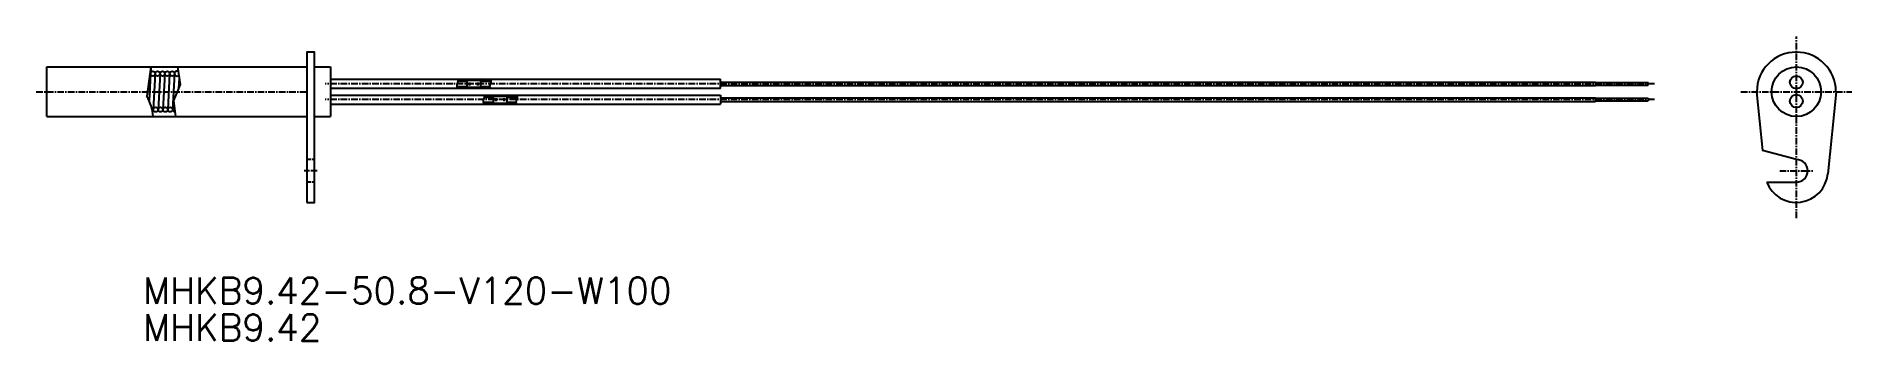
# Model space of a CAD drawing. Extents: x 46 to 391, y 106 to 163.
import ezdxf
from ezdxf.enums import TextEntityAlignment as Align

# ---------------------------------------------------------------- set-up
doc = ezdxf.new("R2010")
doc.units = 0
doc.linetypes.add('CENTER', pattern=[2, 1.25, -0.25, 0.25, -0.25])
doc.linetypes.add('DASHED', pattern=[0.75, 0.5, -0.25])
doc.layers.get('0').update_dxf_attribs({"linetype": 'CONTINUOUS'})
doc.layers.add('CENTER', color=1, linetype='CENTER')
doc.styles.get("Standard").update_dxf_attribs({"font": 'txt.shx', "bigfont": 'extfont.shx'})

msp = doc.modelspace()

# ---------------------------------------------------------------- linework, layer by layer
at = {"color": 7, "linetype": 'CONTINUOUS'}
for p, q in [((48.26, 148.27), (48.26, 157.69)), ((48.26, 157.69), (97.56, 157.69)), ((97.56, 157.69), (97.56, 148.27)), ((99.06, 157.69), (102.06, 157.69)), ((102.06, 157.69), (102.06, 148.27)), ((102.06, 155.33), (176.06, 155.33)), ((176.06, 153.6), (176.06, 155.33)), ((102.06, 153.63), (176.06, 153.63)), ((102.06, 152.33), (176.06, 152.33)), ((176.06, 154.82), (342.06, 154.82)), ((176.06, 154.15), (342.06, 154.15)), ((176.06, 152.33), (176.06, 150.63)), ((176.06, 151.82), (342.06, 151.82)), ((342.06, 154.82), (342.06, 154.15)), ((342.06, 154.73), (352.06, 154.73)), ((342.06, 154.24), (352.06, 154.24)), ((342.06, 151.15), (342.06, 151.82)), ((342.06, 151.73), (352.06, 151.73)), ((352.06, 154.24), (352.06, 154.73)), ((352.06, 151.73), (352.06, 151.24)), ((372.61, 152.98), (373.73, 141.85)), ((387.69, 152.98), (386.12, 137.38)), ((48.26, 148.27), (97.56, 148.27)), ((99.06, 148.27), (102.06, 148.27)), ((102.06, 150.63), (176.06, 150.63)), ((176.06, 151.15), (342.06, 151.15)), ((342.06, 151.24), (352.06, 151.24)), ((380.15, 140.13), (373.73, 141.85)), ((374.55, 135.83), (380.15, 135.83))]:
    msp.add_line(p, q, dxfattribs=at)
at = {"color": 3, "linetype": 'CONTINUOUS'}
for p, q in [((68.02, 157.69), (67.2, 152.14)), ((67.99, 157.57), (67.65, 151.32)), ((68.81, 156.38), (68.44, 149.59)), ((69.73, 156.38), (69.36, 149.59)), ((70.64, 156.38), (70.28, 149.59)), ((71.56, 156.38), (71.2, 149.59)), ((72.48, 156.38), (72.12, 149.59)), ((73.36, 155.55), (73.26, 153.63)), ((126.27, 155.11), (127.19, 155.11)), ((127.19, 155.11), (127.98, 155.33)), ((127.34, 154.97), (127.99, 155.16)), ((127.99, 155.16), (130.55, 155.16)), ((127.99, 154.48), (127.99, 155.16)), ((130.55, 155.16), (130.55, 153.81)), ((131.2, 154.97), (130.55, 155.16)), ((131.34, 155.11), (130.56, 155.33)), ((131.34, 155.11), (132.5, 155.11)), ((126.05, 153.99), (127.99, 153.99)), ((126.11, 153.86), (127.19, 153.86)), ((126.24, 154.97), (127.99, 154.97)), ((127.19, 153.86), (127.98, 153.63)), ((127.34, 153.99), (127.99, 153.81)), ((127.99, 153.81), (127.99, 154.48)), ((127.99, 153.81), (130.55, 153.81)), ((128.23, 154.61), (128.66, 154.61)), ((128.23, 154.48), (128.23, 154.61)), ((128.23, 154.36), (128.23, 154.48)), ((128.23, 154.36), (128.66, 154.36)), ((128.66, 154.48), (128.66, 154.61)), ((128.66, 154.36), (128.66, 154.48)), ((129.81, 154.61), (130.23, 154.61)), ((129.81, 154.48), (129.81, 154.61)), ((129.81, 154.36), (129.81, 154.48)), ((129.81, 154.36), (130.23, 154.36)), ((130.23, 154.48), (130.23, 154.61)), ((130.23, 154.36), (130.23, 154.48)), ((130.55, 154.97), (132.51, 154.97)), ((130.55, 153.99), (132.26, 153.99)), ((131.2, 153.99), (130.55, 153.81)), ((131.34, 153.86), (130.56, 153.63)), ((131.24, 151.97), (132.99, 151.97)), ((131.27, 152.11), (132.19, 152.11)), ((131.34, 153.86), (132.27, 153.86)), ((132.19, 152.11), (132.98, 152.33)), ((132.34, 151.97), (132.99, 152.16)), ((132.99, 151.48), (132.99, 152.16)), ((132.99, 152.16), (135.55, 152.16)), ((133.23, 151.48), (133.23, 151.61)), ((133.23, 151.61), (133.66, 151.61)), ((133.66, 151.48), (133.66, 151.61)), ((134.81, 151.48), (134.81, 151.61)), ((134.81, 151.61), (135.23, 151.61)), ((135.23, 151.48), (135.23, 151.61)), ((136.2, 151.97), (135.55, 152.16)), ((135.55, 152.16), (135.55, 150.81)), ((135.55, 151.97), (137.51, 151.97)), ((136.34, 152.11), (135.56, 152.33)), ((136.34, 152.11), (137.5, 152.11)), ((131.05, 150.99), (132.99, 150.99)), ((131.11, 150.86), (132.19, 150.86)), ((132.19, 150.86), (132.98, 150.63)), ((132.34, 150.99), (132.99, 150.81)), ((132.99, 150.81), (132.99, 151.48)), ((132.99, 150.81), (135.55, 150.81)), ((133.23, 151.36), (133.23, 151.48)), ((133.23, 151.36), (133.66, 151.36)), ((133.66, 151.36), (133.66, 151.48)), ((134.81, 151.36), (134.81, 151.48)), ((134.81, 151.36), (135.23, 151.36)), ((135.23, 151.36), (135.23, 151.48)), ((136.2, 150.99), (135.55, 150.81)), ((135.55, 150.99), (137.26, 150.99)), ((136.34, 150.86), (135.56, 150.63)), ((136.34, 150.86), (137.27, 150.86))]:
    msp.add_line(p, q, dxfattribs=at)
at = {"color": 3, "linetype": 'DASHED'}
for p, q in [((99.06, 140.13), (97.56, 140.13)), ((99.06, 135.83), (97.56, 135.83))]:
    msp.add_line(p, q, dxfattribs=at)
at = {"color": 7, "linetype": 'CONTINUOUS'}
msp.add_lwpolyline([(97.56, 131.98), (99.06, 131.98), (99.06, 160.48), (97.56, 160.48)], close=True, dxfattribs=at)
at = {"color": 3, "linetype": 'CONTINUOUS'}
msp.add_lwpolyline([(73.05, 157.69), (73.53, 154.32), (72.31, 151.31), (72.65, 148.27)], dxfattribs=at)
for points in [[(126.25, 155.33, 0), (126.26, 155.33, 0), (126.26, 155.31, 0), (126.26, 155.29, 0), (126.27, 155.27, 0), (126.27, 155.24, 0), (126.27, 155.22, 0), (126.27, 155.2, 0), (126.27, 155.18, 0), (126.27, 155.16, 0), (126.27, 155.14, 0), (126.27, 155.12, 0), (126.26, 155.09, 0), (126.26, 155.07, 0), (126.26, 155.05, 0), (126.25, 155.03, 0), (126.25, 155, 0), (126.24, 154.98, 0), (126.24, 154.96, 0), (126.23, 154.94, 0), (126.23, 154.92, 0), (126.22, 154.89, 0), (126.21, 154.87, 0), (126.2, 154.85, 0), (126.2, 154.83, 0), (126.19, 154.8, 0), (126.18, 154.78, 0), (126.17, 154.76, 0), (126.17, 154.74, 0), (126.16, 154.71, 0), (126.15, 154.69, 0), (126.14, 154.67, 0), (126.13, 154.64, 0), (126.13, 154.62, 0), (126.12, 154.6, 0), (126.11, 154.58, 0), (126.1, 154.55, 0), (126.09, 154.53, 0), (126.09, 154.51, 0), (126.08, 154.49, 0), (126.07, 154.46, 0), (126.07, 154.44, 0), (126.06, 154.42, 0), (126.06, 154.4, 0), (126.05, 154.37, 0), (126.04, 154.35, 0), (126.04, 154.33, 0), (126.04, 154.31, 0), (126.03, 154.29, 0), (126.03, 154.26, 0), (126.03, 154.24, 0), (126.02, 154.22, 0), (126.02, 154.2, 0), (126.02, 154.18, 0), (126.02, 154.16, 0), (126.02, 154.14, 0), (126.02, 154.11, 0), (126.03, 154.09, 0), (126.03, 154.07, 0), (126.03, 154.05, 0), (126.04, 154.03, 0), (126.04, 154.01, 0), (126.05, 153.99, 0), (126.06, 153.97, 0), (126.07, 153.95, 0), (126.07, 153.93, 0), (126.08, 153.91, 0), (126.09, 153.89, 0), (126.1, 153.87, 0), (126.11, 153.85, 0), (126.12, 153.83, 0), (126.13, 153.81, 0), (126.15, 153.79, 0), (126.16, 153.77, 0), (126.17, 153.75, 0), (126.18, 153.73, 0), (126.2, 153.71, 0), (126.21, 153.69, 0), (126.22, 153.67, 0), (126.23, 153.65, 0), (126.25, 153.63, 0)], [(132.41, 155.33, 0), (132.41, 155.32, 0), (132.43, 155.31, 0), (132.44, 155.29, 0), (132.45, 155.26, 0), (132.46, 155.25, 0), (132.46, 155.22, 0), (132.47, 155.2, 0), (132.48, 155.18, 0), (132.49, 155.16, 0), (132.49, 155.14, 0), (132.5, 155.12, 0), (132.5, 155.1, 0), (132.5, 155.08, 0), (132.51, 155.06, 0), (132.51, 155.04, 0), (132.51, 155.02, 0), (132.51, 154.99, 0), (132.51, 154.97, 0), (132.5, 154.95, 0), (132.5, 154.93, 0), (132.5, 154.91, 0), (132.5, 154.89, 0), (132.49, 154.86, 0), (132.49, 154.84, 0), (132.48, 154.82, 0), (132.48, 154.8, 0), (132.47, 154.77, 0), (132.47, 154.75, 0), (132.46, 154.73, 0), (132.45, 154.71, 0), (132.45, 154.69, 0), (132.44, 154.66, 0), (132.43, 154.64, 0), (132.43, 154.62, 0), (132.42, 154.59, 0), (132.41, 154.57, 0), (132.4, 154.55, 0), (132.39, 154.53, 0), (132.39, 154.5, 0), (132.38, 154.48, 0), (132.37, 154.46, 0), (132.36, 154.44, 0), (132.35, 154.41, 0), (132.35, 154.39, 0), (132.34, 154.37, 0), (132.33, 154.35, 0), (132.32, 154.32, 0), (132.32, 154.3, 0), (132.31, 154.28, 0), (132.3, 154.26, 0), (132.3, 154.23, 0), (132.29, 154.21, 0), (132.29, 154.19, 0), (132.28, 154.17, 0), (132.28, 154.14, 0), (132.27, 154.12, 0), (132.27, 154.1, 0), (132.26, 154.08, 0), (132.26, 154.06, 0), (132.26, 154.04, 0), (132.26, 154.01, 0), (132.26, 153.99, 0), (132.26, 153.97, 0), (132.26, 153.95, 0), (132.26, 153.93, 0), (132.26, 153.91, 0), (132.27, 153.89, 0), (132.27, 153.87, 0), (132.28, 153.84, 0), (132.28, 153.82, 0), (132.29, 153.8, 0), (132.29, 153.78, 0), (132.3, 153.76, 0), (132.31, 153.74, 0), (132.32, 153.72, 0), (132.33, 153.7, 0), (132.34, 153.68, 0), (132.35, 153.66, 0), (132.36, 153.64, 0), (132.37, 153.63, 0)], [(131.25, 152.33, 0), (131.26, 152.33, 0), (131.26, 152.31, 0), (131.26, 152.29, 0), (131.27, 152.27, 0), (131.27, 152.24, 0), (131.27, 152.22, 0), (131.27, 152.2, 0), (131.27, 152.18, 0), (131.27, 152.16, 0), (131.27, 152.14, 0), (131.27, 152.12, 0), (131.26, 152.09, 0), (131.26, 152.07, 0), (131.26, 152.05, 0), (131.25, 152.03, 0), (131.25, 152, 0), (131.24, 151.98, 0), (131.24, 151.96, 0), (131.23, 151.94, 0), (131.23, 151.92, 0), (131.22, 151.89, 0), (131.21, 151.87, 0), (131.2, 151.85, 0), (131.2, 151.83, 0), (131.19, 151.8, 0), (131.18, 151.78, 0), (131.17, 151.76, 0), (131.17, 151.74, 0), (131.16, 151.71, 0), (131.15, 151.69, 0), (131.14, 151.67, 0), (131.13, 151.64, 0), (131.13, 151.62, 0), (131.12, 151.6, 0), (131.11, 151.58, 0), (131.1, 151.55, 0), (131.09, 151.53, 0), (131.09, 151.51, 0), (131.08, 151.49, 0), (131.07, 151.46, 0), (131.07, 151.44, 0), (131.06, 151.42, 0), (131.06, 151.4, 0), (131.05, 151.37, 0), (131.04, 151.35, 0), (131.04, 151.33, 0), (131.04, 151.31, 0), (131.03, 151.29, 0), (131.03, 151.26, 0), (131.03, 151.24, 0), (131.02, 151.22, 0), (131.02, 151.2, 0), (131.02, 151.18, 0), (131.02, 151.16, 0), (131.02, 151.14, 0), (131.02, 151.11, 0), (131.03, 151.09, 0), (131.03, 151.07, 0), (131.03, 151.05, 0), (131.04, 151.03, 0), (131.04, 151.01, 0), (131.05, 150.99, 0), (131.06, 150.97, 0), (131.07, 150.95, 0), (131.07, 150.93, 0), (131.08, 150.91, 0), (131.09, 150.89, 0), (131.1, 150.87, 0), (131.11, 150.85, 0), (131.12, 150.83, 0), (131.13, 150.81, 0), (131.15, 150.79, 0), (131.16, 150.77, 0), (131.17, 150.75, 0), (131.18, 150.73, 0), (131.2, 150.71, 0), (131.21, 150.69, 0), (131.22, 150.67, 0), (131.23, 150.65, 0), (131.25, 150.63, 0)], [(137.41, 152.33, 0), (137.41, 152.32, 0), (137.43, 152.31, 0), (137.44, 152.29, 0), (137.45, 152.26, 0), (137.46, 152.25, 0), (137.46, 152.22, 0), (137.47, 152.2, 0), (137.48, 152.18, 0), (137.49, 152.16, 0), (137.49, 152.14, 0), (137.5, 152.12, 0), (137.5, 152.1, 0), (137.5, 152.08, 0), (137.51, 152.06, 0), (137.51, 152.04, 0), (137.51, 152.02, 0), (137.51, 151.99, 0), (137.51, 151.97, 0), (137.5, 151.95, 0), (137.5, 151.93, 0), (137.5, 151.91, 0), (137.5, 151.89, 0), (137.49, 151.86, 0), (137.49, 151.84, 0), (137.48, 151.82, 0), (137.48, 151.8, 0), (137.47, 151.77, 0), (137.47, 151.75, 0), (137.46, 151.73, 0), (137.45, 151.71, 0), (137.45, 151.69, 0), (137.44, 151.66, 0), (137.43, 151.64, 0), (137.43, 151.62, 0), (137.42, 151.59, 0), (137.41, 151.57, 0), (137.4, 151.55, 0), (137.39, 151.53, 0), (137.39, 151.5, 0), (137.38, 151.48, 0), (137.37, 151.46, 0), (137.36, 151.44, 0), (137.35, 151.41, 0), (137.35, 151.39, 0), (137.34, 151.37, 0), (137.33, 151.35, 0), (137.32, 151.32, 0), (137.32, 151.3, 0), (137.31, 151.28, 0), (137.3, 151.26, 0), (137.3, 151.23, 0), (137.29, 151.21, 0), (137.29, 151.19, 0), (137.28, 151.17, 0), (137.28, 151.14, 0), (137.27, 151.12, 0), (137.27, 151.1, 0), (137.26, 151.08, 0), (137.26, 151.06, 0), (137.26, 151.04, 0), (137.26, 151.01, 0), (137.26, 150.99, 0), (137.26, 150.97, 0), (137.26, 150.95, 0), (137.26, 150.93, 0), (137.26, 150.91, 0), (137.27, 150.89, 0), (137.27, 150.87, 0), (137.28, 150.84, 0), (137.28, 150.82, 0), (137.29, 150.8, 0), (137.29, 150.78, 0), (137.3, 150.76, 0), (137.31, 150.74, 0), (137.32, 150.72, 0), (137.33, 150.7, 0), (137.34, 150.68, 0), (137.35, 150.66, 0), (137.36, 150.64, 0), (137.37, 150.63, 0)]]:
    msp.add_polyline3d(points, dxfattribs=at)
for centre in [(68.35, 156.41), (69.27, 156.41), (70.19, 156.41), (71.11, 156.41), (72.03, 156.41), (68.91, 149.59), (69.83, 149.59), (70.74, 149.59), (71.66, 149.59)]:
    msp.add_circle(centre, 0.457, dxfattribs=at)
at = {"color": 7, "linetype": 'CONTINUOUS'}
for centre, radius in [((380.15, 152.98), 4.71), ((380.15, 154.76), 1.23), ((380.15, 151.21), 1.23)]:
    msp.add_circle(centre, radius, dxfattribs=at)
for centre, radius, start, end in [((380.15, 152.98), 7.5, 0, 180), ((380.15, 137.98), 2.15, 270, 90), ((380.15, 137.98), 6, 200.9979, 354.2608)]:
    msp.add_arc(centre, radius, start, end, dxfattribs=at)
at = {"color": 3, "linetype": 'CONTINUOUS'}
for centre, radius, start, end in [((72.95, 156.41), 0.457, 59.2177, 317.0601), ((60.57, 147.94), 7.84, 2.4197, 32.3355), ((67.99, 149.59), 0.457, 301.098, 71.5927), ((72.58, 149.59), 0.457, 105.965, 266.8587)]:
    msp.add_arc(centre, radius, start, end, dxfattribs=at)
at = {"layer": 'CENTER', "color": 1, "linetype": 'CENTER'}
for p, q in [((380.15, 128.98), (380.15, 163.48)), ((46.26, 152.98), (97.56, 152.98)), ((353.25, 154.48), (101.06, 154.48)), ((369.65, 152.98), (390.65, 152.98)), ((353.25, 151.48), (101.06, 151.48)), ((99.56, 137.98), (97.06, 137.98)), ((377, 137.98), (383.3, 137.98))]:
    msp.add_line(p, q, dxfattribs=at)

# ---------------------------------------------------------------- texts
at = {"color": 7, "linetype": 'CONTINUOUS'}
for s, p in [('MHKB9.42-50.8-V120-W100', (66.5, 115.26)), ('MHKB9.42', (66.5, 108.26))]:
    msp.add_text(s, height=5, dxfattribs=at).set_placement(p, align=Align.MIDDLE_LEFT)

doc.saveas('drawing.dxf')
